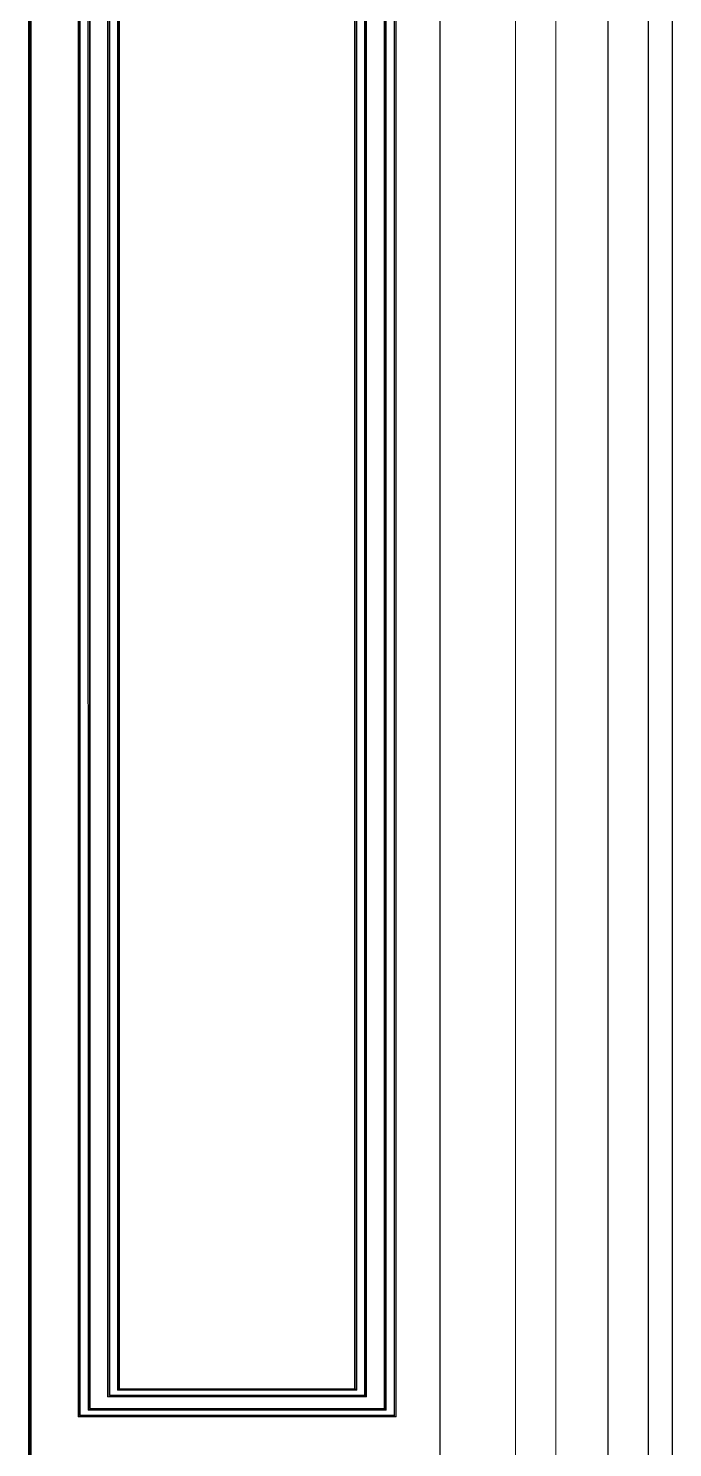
# Model space of a CAD drawing. Extents: x 44111 to 90315, y 4379 to 151689.
# Drawn here: x 64060 to 64858, y 131771 to 133529 of the extents above; entities that cross this region are included whole.
import ezdxf

# ---------------------------------------------------------------- set-up
doc = ezdxf.new("R2010")
doc.units = 0
doc.header["$LTSCALE"] = 1000
doc.header["$MEASUREMENT"] = 0
doc.layers.add('A-立面看线', color=50, linetype='Continuous')
doc.layers.add('J-LM-门窗洞', color=35, linetype='Continuous')
doc.layers.add('细线', color=8, linetype='Continuous', lineweight=0)

msp = doc.modelspace()

# ---------------------------------------------------------------- linework, layer by layer
at = {"layer": 'A-立面看线'}
for p, q in [((64858.5, 131719.2), (64858.5, 137713.2)), ((64828.5, 131719.2), (64828.5, 137683.2)), ((64778.5, 131719.2), (64778.5, 137633.2))]:
    msp.add_line(p, q, dxfattribs=at)
at = {"layer": 'J-LM-门窗洞'}
msp.add_line((64569.9, 137383.2), (64569.9, 131719.2), dxfattribs=at)
at = {"layer": '细线'}
for p, q in [((64663.5, 131719.2), (64663.5, 137383.2)), ((64713.5, 131719.2), (64713.5, 137383.2)), ((64059.6, 131719.2), (64059.6, 134819.2)), ((64060.9, 134819.2), (64060.9, 131719.2)), ((64061.7, 134819.2), (64061.7, 131719.2)), ((64061.7, 131719.2), (64061.7, 134819.2)), ((64063, 134819.2), (64063, 131719.2)), ((64121.4, 131808.8), (64121.4, 134664.6)), ((64122.6, 134663.6), (64122.7, 131809.7)), ((64124, 134662.7), (64124, 131810.7)), ((64133.6, 131817.1), (64133.5, 134656.3)), ((64134.8, 131818), (64134.8, 134655.4)), ((64136.1, 134654.5), (64136.1, 131818.9)), ((64500.8, 131818.9), (64500.8, 134654.5)), ((64502.1, 134655.4), (64502.1, 131818)), ((64503.4, 134656.3), (64503.4, 131817.1)), ((64513, 131810.7), (64513, 134662.7)), ((64514.2, 134663.6), (64514.2, 131809.7)), ((64515.5, 134664.6), (64515.5, 131808.8)), ((64157.9, 131833.5), (64157.9, 134639.9)), ((64159.2, 131834.5), (64159.2, 134638.9)), ((64160.5, 134638), (64160.5, 131835.4)), ((64476.4, 131835.4), (64476.4, 134638)), ((64477.7, 134638.9), (64477.7, 131834.5)), ((64479, 134639.9), (64479, 131833.5)), ((64170.1, 131841.8), (64170.1, 134631.6)), ((64171.4, 134630.7), (64171.4, 131842.7)), ((64172.7, 134629.8), (64172.7, 131843.6)), ((64464.2, 131843.6), (64464.2, 134629.8)), ((64465.5, 131842.7), (64465.5, 134630.7)), ((64466.8, 131841.8), (64466.8, 134631.6)), ((64466.8, 131841.8), (64170.1, 131841.8)), ((64465.5, 131842.7), (64171.4, 131842.7)), ((64172.7, 131843.6), (64464.2, 131843.6)), ((64465.5, 131842.7), (64464.2, 131843.6)), ((64465.5, 131842.7), (64466.8, 131841.8)), ((64479, 131833.5), (64157.9, 131833.5)), ((64159.2, 131834.5), (64477.7, 131834.5)), ((64160.5, 131835.4), (64476.4, 131835.4)), ((64477.7, 131834.5), (64476.4, 131835.4)), ((64477.7, 131834.5), (64479, 131833.5)), ((64515.5, 131808.8), (64121.4, 131808.8)), ((64514.2, 131809.7), (64122.7, 131809.7)), ((64124, 131810.7), (64513, 131810.7)), ((64503.4, 131817.1), (64133.6, 131817.1)), ((64502.1, 131818), (64134.8, 131818)), ((64136.1, 131818.9), (64500.8, 131818.9)), ((64502.1, 131818), (64500.8, 131818.9)), ((64502.1, 131818), (64503.4, 131817.1)), ((64514.2, 131809.7), (64513, 131810.7)), ((64514.2, 131809.7), (64515.5, 131808.8))]:
    msp.add_line(p, q, dxfattribs=at)

doc.saveas('drawing.dxf')
